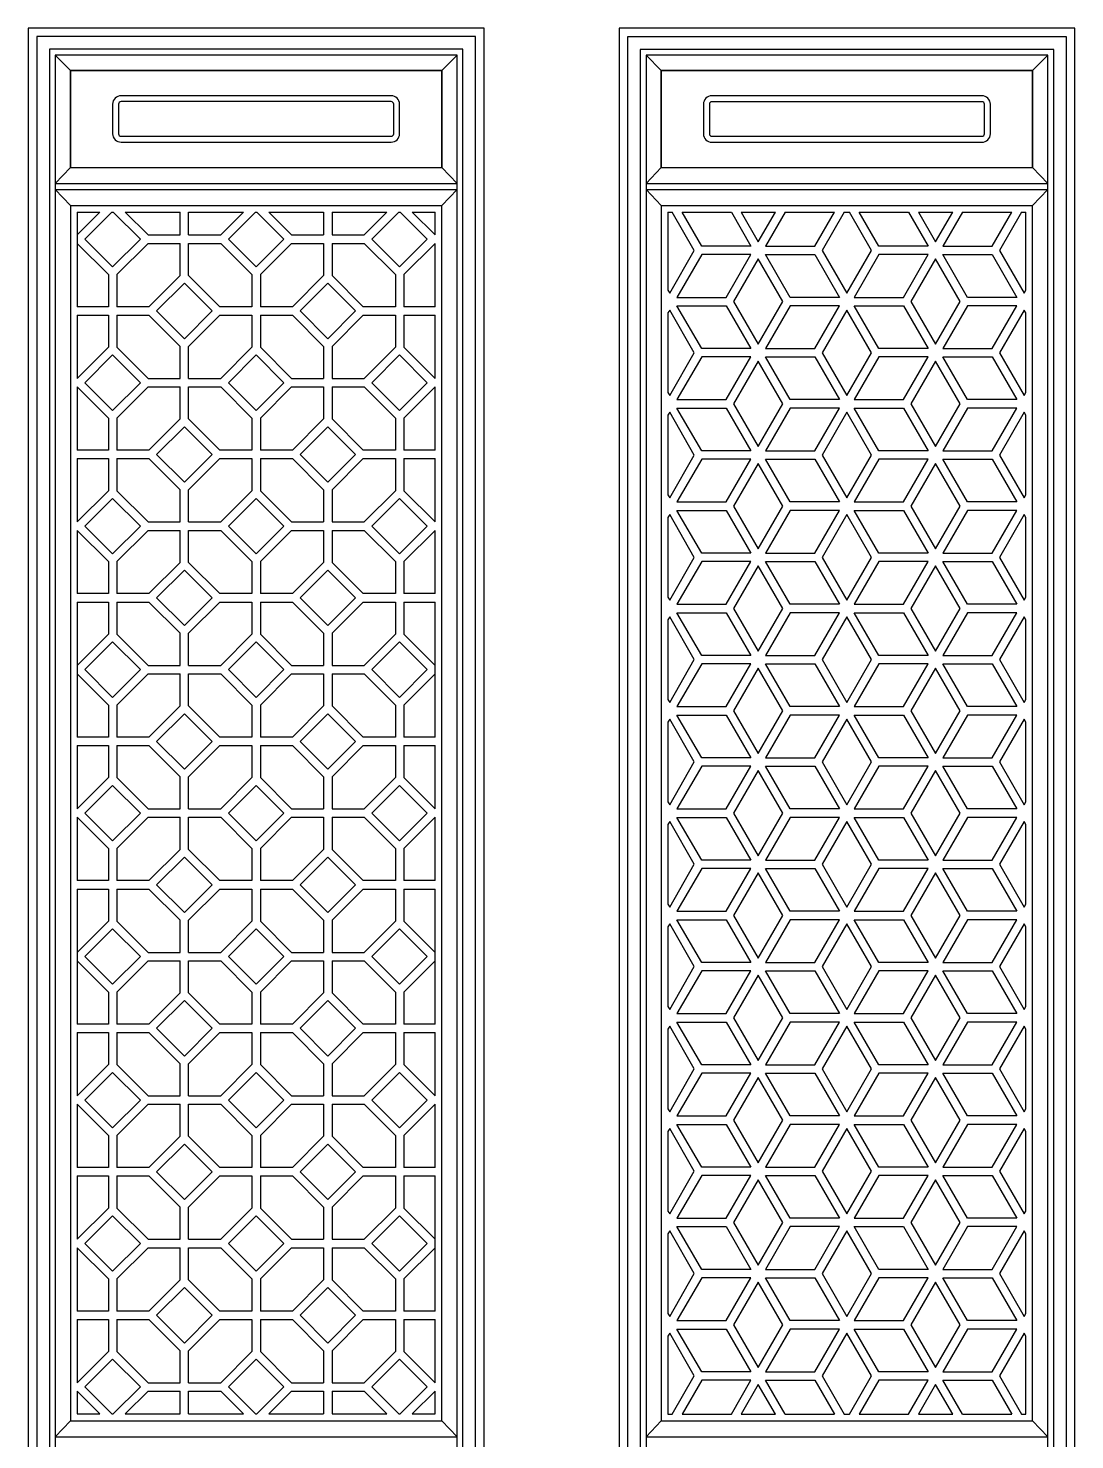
# Model space of a CAD drawing. Extents: x -66030 to 95157, y -13132 to 45879.
# Drawn here: x -57191 to -55951, y 32776 to 34449 of the extents above; entities that cross this region are included whole.
import ezdxf

# ---------------------------------------------------------------- set-up
doc = ezdxf.new("R2010")
doc.units = 0
doc.header["$LTSCALE"] = 100
doc.header["$MEASUREMENT"] = 0
for name, color, linetype in [('3', 11, 'CONTINUOUS'), ('4', 121, 'CONTINUOUS'), ('7', 105, 'CONTINUOUS')]:
    doc.layers.add(name, color=color, linetype=linetype)

msp = doc.modelspace()

# ---------------------------------------------------------------- linework, layer by layer
at = {"layer": '3'}
for p, q in [((-57159.3, 34417), (-57141.3, 34399)), ((-56701.3, 34399), (-56683.3, 34417)), ((-56459.3, 34416.9), (-56441.3, 34398.9)), ((-56001.3, 34398.9), (-55983.3, 34416.9)), ((-57141.3, 34399), (-56701.3, 34399)), ((-57141.3, 34284), (-57141.3, 34399)), ((-56701.3, 34284), (-56701.3, 34399)), ((-56001.3, 34398.9), (-56441.3, 34398.9)), ((-56441.3, 34398.9), (-56441.3, 34283.9)), ((-57141.3, 34284), (-57159.3, 34265)), ((-56701.3, 34284), (-56683.3, 34265)), ((-56441.3, 34283.9), (-56459.3, 34264.9)), ((-56001.3, 34283.9), (-55983.3, 34264.9)), ((-57159.3, 34265), (-56683.3, 34265)), ((-57159.3, 34258), (-56683.3, 34258)), ((-57159.3, 34258), (-57141.3, 34239)), ((-56701.3, 34239), (-56683.3, 34258)), ((-56459.3, 34264.9), (-55983.3, 34264.9)), ((-56459.3, 34257.9), (-55983.3, 34257.9)), ((-56459.3, 34257.9), (-56441.3, 34238.9)), ((-56001.3, 34238.9), (-55983.3, 34257.9)), ((-57141.3, 34239), (-56701.3, 34239)), ((-57133.3, 34204), (-57106.3, 34231)), ((-57124.2, 34199), (-57092.2, 34231)), ((-57058.5, 34199), (-57090.5, 34231)), ((-57049.3, 34204), (-57076.3, 34231)), ((-57011.3, 34204), (-57011.3, 34231)), ((-57001.3, 34204), (-57001.3, 34231)), ((-56963.3, 34204), (-56936.3, 34231)), ((-56954.2, 34199), (-56922.2, 34231)), ((-56888.5, 34199), (-56920.5, 34231)), ((-56879.3, 34204), (-56906.3, 34231)), ((-56841.3, 34231), (-56841.3, 34204)), ((-56831.3, 34231), (-56831.3, 34204)), ((-56793.3, 34204), (-56766.3, 34231)), ((-56784.2, 34199), (-56752.2, 34231)), ((-56718.5, 34199), (-56750.5, 34231)), ((-56709.3, 34204), (-56736.3, 34231)), ((-57049.3, 34204), (-57011.3, 34204)), ((-57001.3, 34204), (-56963.3, 34204)), ((-56879.3, 34204), (-56841.3, 34204)), ((-56831.3, 34204), (-56793.3, 34204)), ((-57133.3, 34194), (-57096.3, 34157)), ((-57124.2, 34199), (-57091.3, 34166.1)), ((-57058.5, 34199), (-57091.3, 34166.1)), ((-57049.3, 34194), (-57086.3, 34157)), ((-57049.3, 34194), (-57011.3, 34194)), ((-57011.3, 34156), (-57011.3, 34194)), ((-57001.3, 34156), (-57001.3, 34194)), ((-57001.3, 34194), (-56963.3, 34194)), ((-56963.3, 34194), (-56926.3, 34157)), ((-56954.2, 34199), (-56921.3, 34166.1)), ((-56888.5, 34199), (-56921.3, 34166.1)), ((-56879.3, 34194), (-56916.3, 34157)), ((-56879.3, 34194), (-56841.3, 34194)), ((-56841.3, 34194), (-56841.3, 34156)), ((-56831.3, 34194), (-56793.3, 34194)), ((-56831.3, 34194), (-56831.3, 34156)), ((-56793.3, 34194), (-56756.3, 34157)), ((-56784.2, 34199), (-56751.3, 34166.1)), ((-56718.5, 34199), (-56751.3, 34166.1)), ((-56709.3, 34194), (-56746.3, 34157)), ((-57096.3, 34157), (-57096.3, 34119)), ((-57086.3, 34157), (-57086.3, 34119)), ((-57048.3, 34119), (-57011.3, 34156)), ((-56964.3, 34119), (-57001.3, 34156)), ((-56926.3, 34157), (-56926.3, 34119)), ((-56916.3, 34157), (-56916.3, 34119)), ((-56878.3, 34119), (-56841.3, 34156)), ((-56794.3, 34119), (-56831.3, 34156)), ((-56756.3, 34157), (-56756.3, 34119)), ((-56746.3, 34157), (-56746.3, 34119)), ((-57039.2, 34114), (-57006.3, 34146.8)), ((-56973.5, 34114), (-57006.3, 34146.8)), ((-56869.2, 34114), (-56836.3, 34146.8)), ((-56803.5, 34114), (-56836.3, 34146.8)), ((-57096.3, 34119), (-57133.3, 34119)), ((-57133.3, 34109), (-57096.3, 34109)), ((-57096.3, 34109), (-57096.3, 34071)), ((-57048.3, 34119), (-57086.3, 34119)), ((-57086.3, 34109), (-57048.3, 34109)), ((-57086.3, 34109), (-57086.3, 34071)), ((-57048.3, 34109), (-57011.3, 34072)), ((-57039.2, 34114), (-57006.3, 34081.1)), ((-56973.5, 34114), (-57006.3, 34081.1)), ((-56964.3, 34109), (-57001.3, 34072)), ((-56926.3, 34119), (-56964.3, 34119)), ((-56964.3, 34109), (-56926.3, 34109)), ((-56926.3, 34109), (-56926.3, 34071)), ((-56878.3, 34119), (-56916.3, 34119)), ((-56916.3, 34109), (-56916.3, 34071)), ((-56916.3, 34109), (-56878.3, 34109)), ((-56878.3, 34109), (-56841.3, 34072)), ((-56869.2, 34114), (-56836.3, 34081.1)), ((-56803.5, 34114), (-56836.3, 34081.1)), ((-56794.3, 34109), (-56831.3, 34072)), ((-56756.3, 34119), (-56794.3, 34119)), ((-56794.3, 34109), (-56756.3, 34109)), ((-56756.3, 34109), (-56756.3, 34071)), ((-56709.3, 34119), (-56746.3, 34119)), ((-56746.3, 34109), (-56746.3, 34071)), ((-56746.3, 34109), (-56709.3, 34109)), ((-57133.3, 34034), (-57096.3, 34071)), ((-57049.3, 34034), (-57086.3, 34071)), ((-57011.3, 34034), (-57011.3, 34072)), ((-57001.3, 34034), (-57001.3, 34072)), ((-56963.3, 34034), (-56926.3, 34071)), ((-56879.3, 34034), (-56916.3, 34071)), ((-56841.3, 34072), (-56841.3, 34034)), ((-56831.3, 34072), (-56831.3, 34034)), ((-56793.3, 34034), (-56756.3, 34071)), ((-56709.3, 34034), (-56746.3, 34071)), ((-57124.2, 34029), (-57091.3, 34061.8)), ((-57058.5, 34029), (-57091.3, 34061.8)), ((-56954.2, 34029), (-56921.3, 34061.8)), ((-56888.5, 34029), (-56921.3, 34061.8)), ((-56784.2, 34029), (-56751.3, 34061.8)), ((-56718.5, 34029), (-56751.3, 34061.8)), ((-57133.3, 34024), (-57096.3, 33987)), ((-57124.2, 34029), (-57091.3, 33996.1)), ((-57058.5, 34029), (-57091.3, 33996.1)), ((-57049.3, 34024), (-57086.3, 33987)), ((-57049.3, 34034), (-57011.3, 34034)), ((-57049.3, 34024), (-57011.3, 34024)), ((-57011.3, 33986), (-57011.3, 34024)), ((-57001.3, 34034), (-56963.3, 34034)), ((-57001.3, 33986), (-57001.3, 34024)), ((-57001.3, 34024), (-56963.3, 34024)), ((-56963.3, 34024), (-56926.3, 33987)), ((-56954.2, 34029), (-56921.3, 33996.1)), ((-56888.5, 34029), (-56921.3, 33996.1)), ((-56879.3, 34024), (-56916.3, 33987)), ((-56879.3, 34034), (-56841.3, 34034)), ((-56879.3, 34024), (-56841.3, 34024)), ((-56841.3, 34024), (-56841.3, 33986)), ((-56831.3, 34034), (-56793.3, 34034)), ((-56831.3, 34024), (-56793.3, 34024)), ((-56831.3, 34024), (-56831.3, 33986)), ((-56793.3, 34024), (-56756.3, 33987)), ((-56784.2, 34029), (-56751.3, 33996.1)), ((-56718.5, 34029), (-56751.3, 33996.1)), ((-56709.3, 34024), (-56746.3, 33987)), ((-57096.3, 33987), (-57096.3, 33949)), ((-57086.3, 33987), (-57086.3, 33949)), ((-57048.3, 33949), (-57011.3, 33986)), ((-56964.3, 33949), (-57001.3, 33986)), ((-56926.3, 33987), (-56926.3, 33949)), ((-56916.3, 33987), (-56916.3, 33949)), ((-56878.3, 33949), (-56841.3, 33986)), ((-56794.3, 33949), (-56831.3, 33986)), ((-56756.3, 33987), (-56756.3, 33949)), ((-56746.3, 33987), (-56746.3, 33949)), ((-57039.2, 33944), (-57006.3, 33976.8)), ((-56973.5, 33944), (-57006.3, 33976.8)), ((-56869.2, 33944), (-56836.3, 33976.8)), ((-56803.5, 33944), (-56836.3, 33976.8)), ((-57096.3, 33949), (-57133.3, 33949)), ((-57133.3, 33939), (-57096.3, 33939)), ((-57096.3, 33939), (-57096.3, 33901)), ((-57048.3, 33949), (-57086.3, 33949)), ((-57086.3, 33939), (-57086.3, 33901)), ((-57086.3, 33939), (-57048.3, 33939)), ((-57048.3, 33939), (-57011.3, 33902)), ((-57039.2, 33944), (-57006.3, 33911.1)), ((-56973.5, 33944), (-57006.3, 33911.1)), ((-56964.3, 33939), (-57001.3, 33902)), ((-56926.3, 33949), (-56964.3, 33949)), ((-56964.3, 33939), (-56926.3, 33939)), ((-56926.3, 33939), (-56926.3, 33901)), ((-56878.3, 33949), (-56916.3, 33949)), ((-56916.3, 33939), (-56916.3, 33901)), ((-56916.3, 33939), (-56878.3, 33939)), ((-56878.3, 33939), (-56841.3, 33902)), ((-56869.2, 33944), (-56836.3, 33911.1)), ((-56803.5, 33944), (-56836.3, 33911.1)), ((-56794.3, 33939), (-56831.3, 33902)), ((-56756.3, 33949), (-56794.3, 33949)), ((-56794.3, 33939), (-56756.3, 33939)), ((-56756.3, 33939), (-56756.3, 33901)), ((-56709.3, 33949), (-56746.3, 33949)), ((-56746.3, 33939), (-56746.3, 33901)), ((-56746.3, 33939), (-56709.3, 33939)), ((-57133.3, 33864), (-57096.3, 33901)), ((-57124.2, 33859), (-57091.3, 33891.8)), ((-57058.5, 33859), (-57091.3, 33891.8)), ((-57049.3, 33864), (-57086.3, 33901)), ((-57011.3, 33864), (-57011.3, 33902)), ((-57001.3, 33864), (-57001.3, 33902)), ((-56963.3, 33864), (-56926.3, 33901)), ((-56954.2, 33859), (-56921.3, 33891.8)), ((-56888.5, 33859), (-56921.3, 33891.8)), ((-56879.3, 33864), (-56916.3, 33901)), ((-56841.3, 33902), (-56841.3, 33864)), ((-56831.3, 33902), (-56831.3, 33864)), ((-56793.3, 33864), (-56756.3, 33901)), ((-56784.2, 33859), (-56751.3, 33891.8)), ((-56718.5, 33859), (-56751.3, 33891.8)), ((-56709.3, 33864), (-56746.3, 33901)), ((-57133.3, 33854), (-57096.3, 33817)), ((-57124.2, 33859), (-57091.3, 33826.1)), ((-57058.5, 33859), (-57091.3, 33826.1)), ((-57049.3, 33854), (-57086.3, 33817)), ((-57049.3, 33864), (-57011.3, 33864)), ((-57049.3, 33854), (-57011.3, 33854)), ((-57011.3, 33816), (-57011.3, 33854)), ((-57001.3, 33864), (-56963.3, 33864)), ((-57001.3, 33816), (-57001.3, 33854)), ((-57001.3, 33854), (-56963.3, 33854)), ((-56963.3, 33854), (-56926.3, 33817)), ((-56954.2, 33859), (-56921.3, 33826.1)), ((-56888.5, 33859), (-56921.3, 33826.1)), ((-56879.3, 33854), (-56916.3, 33817)), ((-56879.3, 33864), (-56841.3, 33864)), ((-56879.3, 33854), (-56841.3, 33854)), ((-56841.3, 33854), (-56841.3, 33816)), ((-56831.3, 33864), (-56793.3, 33864)), ((-56831.3, 33854), (-56793.3, 33854)), ((-56831.3, 33854), (-56831.3, 33816)), ((-56793.3, 33854), (-56756.3, 33817)), ((-56784.2, 33859), (-56751.3, 33826.1)), ((-56718.5, 33859), (-56751.3, 33826.1)), ((-56709.3, 33854), (-56746.3, 33817)), ((-57096.3, 33817), (-57096.3, 33779)), ((-57086.3, 33817), (-57086.3, 33779)), ((-57048.3, 33779), (-57011.3, 33816)), ((-57039.2, 33774), (-57006.3, 33806.8)), ((-56973.5, 33774), (-57006.3, 33806.8)), ((-56964.3, 33779), (-57001.3, 33816)), ((-56926.3, 33817), (-56926.3, 33779)), ((-56916.3, 33817), (-56916.3, 33779)), ((-56878.3, 33779), (-56841.3, 33816)), ((-56869.2, 33774), (-56836.3, 33806.8)), ((-56803.5, 33774), (-56836.3, 33806.8)), ((-56794.3, 33779), (-56831.3, 33816)), ((-56756.3, 33817), (-56756.3, 33779)), ((-56746.3, 33817), (-56746.3, 33779)), ((-57096.3, 33779), (-57133.3, 33779)), ((-57133.3, 33769), (-57096.3, 33769)), ((-57096.3, 33769), (-57096.3, 33731)), ((-57048.3, 33779), (-57086.3, 33779)), ((-57086.3, 33769), (-57048.3, 33769)), ((-57086.3, 33769), (-57086.3, 33731)), ((-57048.3, 33769), (-57011.3, 33732)), ((-57039.2, 33774), (-57006.3, 33741.1)), ((-56973.5, 33774), (-57006.3, 33741.1)), ((-56964.3, 33769), (-57001.3, 33732)), ((-56926.3, 33779), (-56964.3, 33779)), ((-56964.3, 33769), (-56926.3, 33769)), ((-56926.3, 33769), (-56926.3, 33731)), ((-56878.3, 33779), (-56916.3, 33779)), ((-56916.3, 33769), (-56916.3, 33731)), ((-56916.3, 33769), (-56878.3, 33769)), ((-56878.3, 33769), (-56841.3, 33732)), ((-56869.2, 33774), (-56836.3, 33741.1)), ((-56803.5, 33774), (-56836.3, 33741.1)), ((-56794.3, 33769), (-56831.3, 33732)), ((-56756.3, 33779), (-56794.3, 33779)), ((-56794.3, 33769), (-56756.3, 33769)), ((-56756.3, 33769), (-56756.3, 33731)), ((-56709.3, 33779), (-56746.3, 33779)), ((-56746.3, 33769), (-56746.3, 33731)), ((-56746.3, 33769), (-56709.3, 33769)), ((-57133.3, 33694), (-57096.3, 33731)), ((-57124.2, 33689), (-57091.3, 33721.8)), ((-57058.5, 33689), (-57091.3, 33721.8)), ((-57049.3, 33694), (-57086.3, 33731)), ((-57011.3, 33694), (-57011.3, 33732)), ((-57001.3, 33694), (-57001.3, 33732)), ((-56963.3, 33694), (-56926.3, 33731)), ((-56954.2, 33689), (-56921.3, 33721.8)), ((-56888.5, 33689), (-56921.3, 33721.8)), ((-56879.3, 33694), (-56916.3, 33731)), ((-56841.3, 33732), (-56841.3, 33694)), ((-56831.3, 33732), (-56831.3, 33694)), ((-56793.3, 33694), (-56756.3, 33731)), ((-56784.2, 33689), (-56751.3, 33721.8)), ((-56718.5, 33689), (-56751.3, 33721.8)), ((-56709.3, 33694), (-56746.3, 33731)), ((-57124.2, 33689), (-57091.3, 33656.1)), ((-57058.5, 33689), (-57091.3, 33656.1)), ((-57049.3, 33694), (-57011.3, 33694)), ((-57001.3, 33694), (-56963.3, 33694)), ((-56954.2, 33689), (-56921.3, 33656.1)), ((-56888.5, 33689), (-56921.3, 33656.1)), ((-56879.3, 33694), (-56841.3, 33694)), ((-56831.3, 33694), (-56793.3, 33694)), ((-56784.2, 33689), (-56751.3, 33656.1)), ((-56718.5, 33689), (-56751.3, 33656.1)), ((-57133.3, 33684), (-57096.3, 33647)), ((-57049.3, 33684), (-57086.3, 33647)), ((-57049.3, 33684), (-57011.3, 33684)), ((-57011.3, 33646), (-57011.3, 33684)), ((-57001.3, 33646), (-57001.3, 33684)), ((-57001.3, 33684), (-56963.3, 33684)), ((-56963.3, 33684), (-56926.3, 33647)), ((-56879.3, 33684), (-56916.3, 33647)), ((-56879.3, 33684), (-56841.3, 33684)), ((-56841.3, 33684), (-56841.3, 33646)), ((-56831.3, 33684), (-56793.3, 33684)), ((-56831.3, 33684), (-56831.3, 33646)), ((-56793.3, 33684), (-56756.3, 33647)), ((-56709.3, 33684), (-56746.3, 33647)), ((-57096.3, 33647), (-57096.3, 33609)), ((-57086.3, 33647), (-57086.3, 33609)), ((-57048.3, 33609), (-57011.3, 33646)), ((-57039.2, 33604), (-57006.3, 33636.8)), ((-56973.5, 33604), (-57006.3, 33636.8)), ((-56964.3, 33609), (-57001.3, 33646)), ((-56926.3, 33647), (-56926.3, 33609)), ((-56916.3, 33647), (-56916.3, 33609)), ((-56878.3, 33609), (-56841.3, 33646)), ((-56869.2, 33604), (-56836.3, 33636.8)), ((-56803.5, 33604), (-56836.3, 33636.8)), ((-56794.3, 33609), (-56831.3, 33646)), ((-56756.3, 33647), (-56756.3, 33609)), ((-56746.3, 33647), (-56746.3, 33609)), ((-57096.3, 33609), (-57133.3, 33609)), ((-57048.3, 33609), (-57086.3, 33609)), ((-57039.2, 33604), (-57006.3, 33571.1)), ((-56973.5, 33604), (-57006.3, 33571.1)), ((-56926.3, 33609), (-56964.3, 33609)), ((-56878.3, 33609), (-56916.3, 33609)), ((-56869.2, 33604), (-56836.3, 33571.1)), ((-56803.5, 33604), (-56836.3, 33571.1)), ((-56756.3, 33609), (-56794.3, 33609)), ((-56709.3, 33609), (-56746.3, 33609)), ((-57133.3, 33599), (-57096.3, 33599)), ((-57096.3, 33599), (-57096.3, 33561)), ((-57086.3, 33599), (-57048.3, 33599)), ((-57086.3, 33599), (-57086.3, 33561)), ((-57048.3, 33599), (-57011.3, 33562)), ((-56964.3, 33599), (-57001.3, 33562)), ((-56964.3, 33599), (-56926.3, 33599)), ((-56926.3, 33599), (-56926.3, 33561)), ((-56916.3, 33599), (-56916.3, 33561)), ((-56916.3, 33599), (-56878.3, 33599)), ((-56878.3, 33599), (-56841.3, 33562)), ((-56794.3, 33599), (-56831.3, 33562)), ((-56794.3, 33599), (-56756.3, 33599)), ((-56756.3, 33599), (-56756.3, 33561)), ((-56746.3, 33599), (-56746.3, 33561)), ((-56746.3, 33599), (-56709.3, 33599)), ((-57133.3, 33524), (-57096.3, 33561)), ((-57124.2, 33519), (-57091.3, 33551.8)), ((-57058.5, 33519), (-57091.3, 33551.8)), ((-57049.3, 33524), (-57086.3, 33561)), ((-57011.3, 33524), (-57011.3, 33562)), ((-57001.3, 33524), (-57001.3, 33562)), ((-56963.3, 33524), (-56926.3, 33561)), ((-56954.2, 33519), (-56921.3, 33551.8)), ((-56888.5, 33519), (-56921.3, 33551.8)), ((-56879.3, 33524), (-56916.3, 33561)), ((-56841.3, 33562), (-56841.3, 33524)), ((-56831.3, 33562), (-56831.3, 33524)), ((-56793.3, 33524), (-56756.3, 33561)), ((-56784.2, 33519), (-56751.3, 33551.8)), ((-56718.5, 33519), (-56751.3, 33551.8)), ((-56709.3, 33524), (-56746.3, 33561)), ((-57124.2, 33519), (-57091.3, 33486.1)), ((-57058.5, 33519), (-57091.3, 33486.1)), ((-57049.3, 33524), (-57011.3, 33524)), ((-57001.3, 33524), (-56963.3, 33524)), ((-56954.2, 33519), (-56921.3, 33486.1)), ((-56888.5, 33519), (-56921.3, 33486.1)), ((-56879.3, 33524), (-56841.3, 33524)), ((-56831.3, 33524), (-56793.3, 33524)), ((-56784.2, 33519), (-56751.3, 33486.1)), ((-56718.5, 33519), (-56751.3, 33486.1)), ((-57133.3, 33514), (-57096.3, 33477)), ((-57049.3, 33514), (-57086.3, 33477)), ((-57049.3, 33514), (-57011.3, 33514)), ((-57011.3, 33476), (-57011.3, 33514)), ((-57001.3, 33476), (-57001.3, 33514)), ((-57001.3, 33514), (-56963.3, 33514)), ((-56963.3, 33514), (-56926.3, 33477)), ((-56879.3, 33514), (-56916.3, 33477)), ((-56879.3, 33514), (-56841.3, 33514)), ((-56841.3, 33514), (-56841.3, 33476)), ((-56831.3, 33514), (-56793.3, 33514)), ((-56831.3, 33514), (-56831.3, 33476)), ((-56793.3, 33514), (-56756.3, 33477)), ((-56709.3, 33514), (-56746.3, 33477)), ((-57096.3, 33477), (-57096.3, 33439)), ((-57086.3, 33477), (-57086.3, 33439)), ((-57048.3, 33439), (-57011.3, 33476)), ((-56964.3, 33439), (-57001.3, 33476)), ((-56926.3, 33477), (-56926.3, 33439)), ((-56916.3, 33477), (-56916.3, 33439)), ((-56878.3, 33439), (-56841.3, 33476)), ((-56794.3, 33439), (-56831.3, 33476)), ((-56756.3, 33477), (-56756.3, 33439)), ((-56746.3, 33477), (-56746.3, 33439)), ((-57039.2, 33434), (-57006.3, 33466.8)), ((-56973.5, 33434), (-57006.3, 33466.8)), ((-56869.2, 33434), (-56836.3, 33466.8)), ((-56803.5, 33434), (-56836.3, 33466.8)), ((-57096.3, 33439), (-57133.3, 33439)), ((-57048.3, 33439), (-57086.3, 33439)), ((-57039.2, 33434), (-57006.3, 33401.1)), ((-56973.5, 33434), (-57006.3, 33401.1)), ((-56926.3, 33439), (-56964.3, 33439)), ((-56878.3, 33439), (-56916.3, 33439)), ((-56869.2, 33434), (-56836.3, 33401.1)), ((-56803.5, 33434), (-56836.3, 33401.1)), ((-56756.3, 33439), (-56794.3, 33439)), ((-56709.3, 33439), (-56746.3, 33439)), ((-57133.3, 33429), (-57096.3, 33429)), ((-57096.3, 33429), (-57096.3, 33391)), ((-57086.3, 33429), (-57048.3, 33429)), ((-57086.3, 33429), (-57086.3, 33391)), ((-57048.3, 33429), (-57011.3, 33392)), ((-56964.3, 33429), (-57001.3, 33392)), ((-56964.3, 33429), (-56926.3, 33429)), ((-56926.3, 33429), (-56926.3, 33391)), ((-56916.3, 33429), (-56916.3, 33391)), ((-56916.3, 33429), (-56878.3, 33429)), ((-56878.3, 33429), (-56841.3, 33392)), ((-56794.3, 33429), (-56831.3, 33392)), ((-56794.3, 33429), (-56756.3, 33429)), ((-56756.3, 33429), (-56756.3, 33391)), ((-56746.3, 33429), (-56746.3, 33391)), ((-56746.3, 33429), (-56709.3, 33429)), ((-57133.3, 33354), (-57096.3, 33391)), ((-57049.3, 33354), (-57086.3, 33391)), ((-57011.3, 33354), (-57011.3, 33392)), ((-57001.3, 33354), (-57001.3, 33392)), ((-56963.3, 33354), (-56926.3, 33391)), ((-56879.3, 33354), (-56916.3, 33391)), ((-56841.3, 33392), (-56841.3, 33354)), ((-56831.3, 33392), (-56831.3, 33354)), ((-56793.3, 33354), (-56756.3, 33391)), ((-56709.3, 33354), (-56746.3, 33391)), ((-57124.2, 33349), (-57091.3, 33381.8)), ((-57058.5, 33349), (-57091.3, 33381.8)), ((-56954.2, 33349), (-56921.3, 33381.8)), ((-56888.5, 33349), (-56921.3, 33381.8)), ((-56784.2, 33349), (-56751.3, 33381.8)), ((-56718.5, 33349), (-56751.3, 33381.8)), ((-57049.3, 33354), (-57011.3, 33354)), ((-57001.3, 33354), (-56963.3, 33354)), ((-56879.3, 33354), (-56841.3, 33354)), ((-56831.3, 33354), (-56793.3, 33354)), ((-57133.3, 33344), (-57096.3, 33307)), ((-57124.2, 33349), (-57091.3, 33316.1)), ((-57058.5, 33349), (-57091.3, 33316.1)), ((-57049.3, 33344), (-57086.3, 33307)), ((-57049.3, 33344), (-57011.3, 33344)), ((-57011.3, 33306), (-57011.3, 33344)), ((-57001.3, 33306), (-57001.3, 33344)), ((-57001.3, 33344), (-56963.3, 33344)), ((-56963.3, 33344), (-56926.3, 33307)), ((-56954.2, 33349), (-56921.3, 33316.1)), ((-56888.5, 33349), (-56921.3, 33316.1)), ((-56879.3, 33344), (-56916.3, 33307)), ((-56879.3, 33344), (-56841.3, 33344)), ((-56841.3, 33344), (-56841.3, 33306)), ((-56831.3, 33344), (-56793.3, 33344)), ((-56831.3, 33344), (-56831.3, 33306)), ((-56793.3, 33344), (-56756.3, 33307)), ((-56784.2, 33349), (-56751.3, 33316.1)), ((-56718.5, 33349), (-56751.3, 33316.1)), ((-56709.3, 33344), (-56746.3, 33307)), ((-57096.3, 33307), (-57096.3, 33269)), ((-57086.3, 33307), (-57086.3, 33269)), ((-57048.3, 33269), (-57011.3, 33306)), ((-56964.3, 33269), (-57001.3, 33306)), ((-56926.3, 33307), (-56926.3, 33269)), ((-56916.3, 33307), (-56916.3, 33269)), ((-56878.3, 33269), (-56841.3, 33306)), ((-56794.3, 33269), (-56831.3, 33306)), ((-56756.3, 33307), (-56756.3, 33269)), ((-56746.3, 33307), (-56746.3, 33269)), ((-57039.2, 33264), (-57006.3, 33296.8)), ((-56973.5, 33264), (-57006.3, 33296.8)), ((-56869.2, 33264), (-56836.3, 33296.8)), ((-56803.5, 33264), (-56836.3, 33296.8)), ((-57096.3, 33269), (-57133.3, 33269)), ((-57048.3, 33269), (-57086.3, 33269)), ((-56926.3, 33269), (-56964.3, 33269)), ((-56878.3, 33269), (-56916.3, 33269)), ((-56756.3, 33269), (-56794.3, 33269)), ((-56709.3, 33269), (-56746.3, 33269)), ((-57133.3, 33259), (-57096.3, 33259)), ((-57096.3, 33259), (-57096.3, 33221)), ((-57086.3, 33259), (-57048.3, 33259)), ((-57086.3, 33259), (-57086.3, 33221)), ((-57048.3, 33259), (-57011.3, 33222)), ((-57039.2, 33264), (-57006.3, 33231.1)), ((-56973.5, 33264), (-57006.3, 33231.1)), ((-56964.3, 33259), (-57001.3, 33222)), ((-56964.3, 33259), (-56926.3, 33259)), ((-56926.3, 33259), (-56926.3, 33221)), ((-56916.3, 33259), (-56878.3, 33259)), ((-56916.3, 33259), (-56916.3, 33221)), ((-56878.3, 33259), (-56841.3, 33222)), ((-56869.2, 33264), (-56836.3, 33231.1)), ((-56803.5, 33264), (-56836.3, 33231.1)), ((-56794.3, 33259), (-56831.3, 33222)), ((-56794.3, 33259), (-56756.3, 33259)), ((-56756.3, 33259), (-56756.3, 33221)), ((-56746.3, 33259), (-56709.3, 33259)), ((-56746.3, 33259), (-56746.3, 33221)), ((-57133.3, 33184), (-57096.3, 33221)), ((-57049.3, 33184), (-57086.3, 33221)), ((-57011.3, 33184), (-57011.3, 33222)), ((-57001.3, 33184), (-57001.3, 33222)), ((-56963.3, 33184), (-56926.3, 33221)), ((-56879.3, 33184), (-56916.3, 33221)), ((-56841.3, 33222), (-56841.3, 33184)), ((-56831.3, 33222), (-56831.3, 33184)), ((-56793.3, 33184), (-56756.3, 33221)), ((-56709.3, 33184), (-56746.3, 33221)), ((-57124.2, 33179), (-57091.3, 33211.8)), ((-57058.5, 33179), (-57091.3, 33211.8)), ((-56954.2, 33179), (-56921.3, 33211.8)), ((-56888.5, 33179), (-56921.3, 33211.8)), ((-56784.2, 33179), (-56751.3, 33211.8)), ((-56718.5, 33179), (-56751.3, 33211.8)), ((-57049.3, 33184), (-57011.3, 33184)), ((-57001.3, 33184), (-56963.3, 33184)), ((-56879.3, 33184), (-56841.3, 33184)), ((-56831.3, 33184), (-56793.3, 33184)), ((-57133.3, 33174), (-57096.3, 33137)), ((-57124.2, 33179), (-57091.3, 33146.1)), ((-57058.5, 33179), (-57091.3, 33146.1)), ((-57049.3, 33174), (-57086.3, 33137)), ((-57049.3, 33174), (-57011.3, 33174)), ((-57011.3, 33136), (-57011.3, 33174)), ((-57001.3, 33136), (-57001.3, 33174)), ((-57001.3, 33174), (-56963.3, 33174)), ((-56963.3, 33174), (-56926.3, 33137)), ((-56954.2, 33179), (-56921.3, 33146.1)), ((-56888.5, 33179), (-56921.3, 33146.1)), ((-56879.3, 33174), (-56916.3, 33137)), ((-56879.3, 33174), (-56841.3, 33174)), ((-56841.3, 33174), (-56841.3, 33136)), ((-56831.3, 33174), (-56793.3, 33174)), ((-56831.3, 33174), (-56831.3, 33136)), ((-56793.3, 33174), (-56756.3, 33137)), ((-56784.2, 33179), (-56751.3, 33146.1)), ((-56718.5, 33179), (-56751.3, 33146.1)), ((-56709.3, 33174), (-56746.3, 33137)), ((-57096.3, 33137), (-57096.3, 33099)), ((-57086.3, 33137), (-57086.3, 33099)), ((-57048.3, 33099), (-57011.3, 33136)), ((-56964.3, 33099), (-57001.3, 33136)), ((-56926.3, 33137), (-56926.3, 33099)), ((-56916.3, 33137), (-56916.3, 33099)), ((-56878.3, 33099), (-56841.3, 33136)), ((-56794.3, 33099), (-56831.3, 33136)), ((-56756.3, 33137), (-56756.3, 33099)), ((-56746.3, 33137), (-56746.3, 33099)), ((-57039.2, 33094), (-57006.3, 33126.8)), ((-56973.5, 33094), (-57006.3, 33126.8)), ((-56869.2, 33094), (-56836.3, 33126.8)), ((-56803.5, 33094), (-56836.3, 33126.8)), ((-57096.3, 33099), (-57133.3, 33099)), ((-57133.3, 33089), (-57096.3, 33089)), ((-57096.3, 33089), (-57096.3, 33051)), ((-57048.3, 33099), (-57086.3, 33099)), ((-57086.3, 33089), (-57048.3, 33089)), ((-57086.3, 33089), (-57086.3, 33051)), ((-57048.3, 33089), (-57011.3, 33052)), ((-57039.2, 33094), (-57006.3, 33061.1)), ((-56973.5, 33094), (-57006.3, 33061.1)), ((-56964.3, 33089), (-57001.3, 33052)), ((-56926.3, 33099), (-56964.3, 33099)), ((-56964.3, 33089), (-56926.3, 33089)), ((-56926.3, 33089), (-56926.3, 33051)), ((-56878.3, 33099), (-56916.3, 33099)), ((-56916.3, 33089), (-56916.3, 33051)), ((-56916.3, 33089), (-56878.3, 33089)), ((-56878.3, 33089), (-56841.3, 33052)), ((-56869.2, 33094), (-56836.3, 33061.1)), ((-56803.5, 33094), (-56836.3, 33061.1)), ((-56794.3, 33089), (-56831.3, 33052)), ((-56756.3, 33099), (-56794.3, 33099)), ((-56794.3, 33089), (-56756.3, 33089)), ((-56756.3, 33089), (-56756.3, 33051)), ((-56709.3, 33099), (-56746.3, 33099)), ((-56746.3, 33089), (-56746.3, 33051)), ((-56746.3, 33089), (-56709.3, 33089)), ((-57133.3, 33014), (-57096.3, 33051)), ((-57049.3, 33014), (-57086.3, 33051)), ((-57011.3, 33014), (-57011.3, 33052)), ((-57001.3, 33014), (-57001.3, 33052)), ((-56963.3, 33014), (-56926.3, 33051)), ((-56879.3, 33014), (-56916.3, 33051)), ((-56841.3, 33052), (-56841.3, 33014)), ((-56831.3, 33052), (-56831.3, 33014)), ((-56793.3, 33014), (-56756.3, 33051)), ((-56709.3, 33014), (-56746.3, 33051)), ((-57124.2, 33009), (-57091.3, 33041.8)), ((-57058.5, 33009), (-57091.3, 33041.8)), ((-56954.2, 33009), (-56921.3, 33041.8)), ((-56888.5, 33009), (-56921.3, 33041.8)), ((-56784.2, 33009), (-56751.3, 33041.8)), ((-56718.5, 33009), (-56751.3, 33041.8)), ((-57133.3, 33004), (-57096.3, 32967)), ((-57124.2, 33009), (-57091.3, 32976.1)), ((-57058.5, 33009), (-57091.3, 32976.1)), ((-57049.3, 33004), (-57086.3, 32967)), ((-57049.3, 33014), (-57011.3, 33014)), ((-57049.3, 33004), (-57011.3, 33004)), ((-57011.3, 32966), (-57011.3, 33004)), ((-57001.3, 33014), (-56963.3, 33014)), ((-57001.3, 32966), (-57001.3, 33004)), ((-57001.3, 33004), (-56963.3, 33004)), ((-56963.3, 33004), (-56926.3, 32967)), ((-56954.2, 33009), (-56921.3, 32976.1)), ((-56888.5, 33009), (-56921.3, 32976.1)), ((-56879.3, 33004), (-56916.3, 32967)), ((-56879.3, 33014), (-56841.3, 33014)), ((-56879.3, 33004), (-56841.3, 33004)), ((-56841.3, 33004), (-56841.3, 32966)), ((-56831.3, 33014), (-56793.3, 33014)), ((-56831.3, 33004), (-56793.3, 33004)), ((-56831.3, 33004), (-56831.3, 32966)), ((-56793.3, 33004), (-56756.3, 32967)), ((-56784.2, 33009), (-56751.3, 32976.1)), ((-56718.5, 33009), (-56751.3, 32976.1)), ((-56709.3, 33004), (-56746.3, 32967)), ((-57096.3, 32967), (-57096.3, 32929)), ((-57086.3, 32967), (-57086.3, 32929)), ((-57048.3, 32929), (-57011.3, 32966)), ((-56964.3, 32929), (-57001.3, 32966)), ((-56926.3, 32967), (-56926.3, 32929)), ((-56916.3, 32967), (-56916.3, 32929)), ((-56878.3, 32929), (-56841.3, 32966)), ((-56794.3, 32929), (-56831.3, 32966)), ((-56756.3, 32967), (-56756.3, 32929)), ((-56746.3, 32967), (-56746.3, 32929)), ((-57039.2, 32924), (-57006.3, 32956.8)), ((-56973.5, 32924), (-57006.3, 32956.8)), ((-56869.2, 32924), (-56836.3, 32956.8)), ((-56803.5, 32924), (-56836.3, 32956.8)), ((-57096.3, 32929), (-57133.3, 32929)), ((-57133.3, 32919), (-57096.3, 32919)), ((-57096.3, 32919), (-57096.3, 32881)), ((-57048.3, 32929), (-57086.3, 32929)), ((-57086.3, 32919), (-57048.3, 32919)), ((-57086.3, 32919), (-57086.3, 32881)), ((-57048.3, 32919), (-57011.3, 32882)), ((-57039.2, 32924), (-57006.3, 32891.1)), ((-56973.5, 32924), (-57006.3, 32891.1)), ((-56964.3, 32919), (-57001.3, 32882)), ((-56926.3, 32929), (-56964.3, 32929)), ((-56964.3, 32919), (-56926.3, 32919)), ((-56926.3, 32919), (-56926.3, 32881)), ((-56878.3, 32929), (-56916.3, 32929)), ((-56916.3, 32919), (-56916.3, 32881)), ((-56916.3, 32919), (-56878.3, 32919)), ((-56878.3, 32919), (-56841.3, 32882)), ((-56869.2, 32924), (-56836.3, 32891.1)), ((-56803.5, 32924), (-56836.3, 32891.1)), ((-56794.3, 32919), (-56831.3, 32882)), ((-56756.3, 32929), (-56794.3, 32929)), ((-56794.3, 32919), (-56756.3, 32919)), ((-56756.3, 32919), (-56756.3, 32881)), ((-56709.3, 32929), (-56746.3, 32929)), ((-56746.3, 32919), (-56746.3, 32881)), ((-56746.3, 32919), (-56709.3, 32919)), ((-57011.3, 32844), (-57011.3, 32882)), ((-57001.3, 32844), (-57001.3, 32882)), ((-56841.3, 32882), (-56841.3, 32844)), ((-56831.3, 32882), (-56831.3, 32844)), ((-57133.3, 32844), (-57096.3, 32881)), ((-57124.2, 32839), (-57091.3, 32871.8)), ((-57058.5, 32839), (-57091.3, 32871.8)), ((-57049.3, 32844), (-57086.3, 32881)), ((-56963.3, 32844), (-56926.3, 32881)), ((-56954.2, 32839), (-56921.3, 32871.8)), ((-56888.5, 32839), (-56921.3, 32871.8)), ((-56879.3, 32844), (-56916.3, 32881)), ((-56793.3, 32844), (-56756.3, 32881)), ((-56784.2, 32839), (-56751.3, 32871.8)), ((-56718.5, 32839), (-56751.3, 32871.8)), ((-56709.3, 32844), (-56746.3, 32881)), ((-57133.3, 32834), (-57106.3, 32807)), ((-57124.2, 32839), (-57092.2, 32807)), ((-57058.5, 32839), (-57090.5, 32807)), ((-57049.3, 32834), (-57076.3, 32807)), ((-57049.3, 32844), (-57011.3, 32844)), ((-57049.3, 32834), (-57011.3, 32834)), ((-57011.3, 32807), (-57011.3, 32834)), ((-57001.3, 32844), (-56963.3, 32844)), ((-57001.3, 32807), (-57001.3, 32834)), ((-57001.3, 32834), (-56963.3, 32834)), ((-56963.3, 32834), (-56936.3, 32807)), ((-56954.2, 32839), (-56922.2, 32807)), ((-56888.5, 32839), (-56920.5, 32807)), ((-56879.3, 32834), (-56906.3, 32807)), ((-56879.3, 32844), (-56841.3, 32844)), ((-56879.3, 32834), (-56841.3, 32834)), ((-56841.3, 32834), (-56841.3, 32807)), ((-56831.3, 32844), (-56793.3, 32844)), ((-56831.3, 32834), (-56793.3, 32834)), ((-56831.3, 32834), (-56831.3, 32807)), ((-56793.3, 32834), (-56766.3, 32807)), ((-56784.2, 32839), (-56752.2, 32807)), ((-56718.5, 32839), (-56750.5, 32807)), ((-56709.3, 32834), (-56736.3, 32807)), ((-57159.3, 32780), (-57141.3, 32799)), ((-57141.3, 32799), (-56701.3, 32799)), ((-56701.3, 32799), (-56683.3, 32780)), ((-56459.3, 32779.9), (-56441.3, 32798.9)), ((-56001.3, 32798.9), (-55983.3, 32779.9)), ((-57159.3, 32780), (-56683.3, 32780)), ((-56459.3, 32779.9), (-55983.3, 32779.9))]:
    msp.add_line(p, q, dxfattribs=at)
at = {"layer": '3', "color": 3}
for points in [[(-57181.3, 31879), (-56661.3, 31879), (-56661.3, 34439), (-57181.3, 34439)], [(-56481.3, 31878.9), (-55961.3, 31878.9), (-55961.3, 34438.9), (-56481.3, 34438.9)]]:
    msp.add_lwpolyline(points, close=True, dxfattribs=at)
at = {"layer": '3'}
for points in [[(-57159.3, 31901), (-56683.3, 31901), (-56683.3, 34417), (-57159.3, 34417)], [(-56459.3, 31900.9), (-55983.3, 31900.9), (-55983.3, 34416.9), (-56459.3, 34416.9)], [(-56364.2, 34130.1), (-56335, 34180.8), (-56393.4, 34180.8), (-56422.7, 34130.1)], [(-56326.3, 34074.5), (-56297.1, 34125.1), (-56326.3, 34175.8), (-56355.6, 34125.1)], [(-56230, 34130.1), (-56288.4, 34130.1), (-56317.7, 34180.8), (-56259.2, 34180.8)], [(-56154.2, 34130.1), (-56125, 34180.8), (-56183.4, 34180.8), (-56212.7, 34130.1)], [(-56116.3, 34074.5), (-56087.1, 34125.1), (-56116.3, 34175.8), (-56145.6, 34125.1)], [(-56020, 34130.1), (-56078.4, 34130.1), (-56107.7, 34180.8), (-56049.2, 34180.8)], [(-56335, 34069.5), (-56393.4, 34069.5), (-56422.7, 34120.1), (-56364.2, 34120.1)], [(-56259.2, 34069.5), (-56230, 34120.1), (-56288.4, 34120.1), (-56317.7, 34069.5)], [(-56125, 34069.5), (-56183.4, 34069.5), (-56212.7, 34120.1), (-56154.2, 34120.1)], [(-56049.2, 34069.5), (-56020, 34120.1), (-56078.4, 34120.1), (-56107.7, 34069.5)], [(-56221.3, 34013.9), (-56192.1, 34064.5), (-56221.3, 34115.1), (-56250.6, 34064.5)], [(-56364.2, 34008.9), (-56335, 34059.5), (-56393.4, 34059.5), (-56422.7, 34008.9)], [(-56326.3, 33953.3), (-56297.1, 34003.9), (-56326.3, 34054.5), (-56355.6, 34003.9)], [(-56230, 34008.9), (-56288.4, 34008.9), (-56317.7, 34059.5), (-56259.2, 34059.5)], [(-56154.2, 34008.9), (-56125, 34059.5), (-56183.4, 34059.5), (-56212.7, 34008.9)], [(-56116.3, 33953.3), (-56087.1, 34003.9), (-56116.3, 34054.5), (-56145.6, 34003.9)], [(-56020, 34008.9), (-56078.4, 34008.9), (-56107.7, 34059.5), (-56049.2, 34059.5)], [(-56335, 33948.3), (-56393.4, 33948.3), (-56422.7, 33998.9), (-56364.2, 33998.9)], [(-56259.2, 33948.3), (-56230, 33998.9), (-56288.4, 33998.9), (-56317.7, 33948.3)], [(-56221.3, 33892.7), (-56192.1, 33943.3), (-56221.3, 33993.9), (-56250.6, 33943.3)], [(-56125, 33948.3), (-56183.4, 33948.3), (-56212.7, 33998.9), (-56154.2, 33998.9)], [(-56049.2, 33948.3), (-56020, 33998.9), (-56078.4, 33998.9), (-56107.7, 33948.3)], [(-56364.2, 33887.7), (-56335, 33938.3), (-56393.4, 33938.3), (-56422.7, 33887.7)], [(-56230, 33887.7), (-56288.4, 33887.7), (-56317.7, 33938.3), (-56259.2, 33938.3)], [(-56154.2, 33887.7), (-56125, 33938.3), (-56183.4, 33938.3), (-56212.7, 33887.7)], [(-56020, 33887.7), (-56078.4, 33887.7), (-56107.7, 33938.3), (-56049.2, 33938.3)], [(-56326.3, 33832), (-56297.1, 33882.7), (-56326.3, 33933.3), (-56355.6, 33882.7)], [(-56116.3, 33832), (-56087.1, 33882.7), (-56116.3, 33933.3), (-56145.6, 33882.7)], [(-56335, 33827), (-56393.4, 33827), (-56422.7, 33877.7), (-56364.2, 33877.7)], [(-56259.2, 33827), (-56230, 33877.7), (-56288.4, 33877.7), (-56317.7, 33827)], [(-56221.3, 33771.4), (-56192.1, 33822), (-56221.3, 33872.7), (-56250.6, 33822)], [(-56125, 33827), (-56183.4, 33827), (-56212.7, 33877.7), (-56154.2, 33877.7)], [(-56049.2, 33827), (-56020, 33877.7), (-56078.4, 33877.7), (-56107.7, 33827)], [(-56364.2, 33766.4), (-56335, 33817), (-56393.4, 33817), (-56422.7, 33766.4)], [(-56326.3, 33710.8), (-56297.1, 33761.4), (-56326.3, 33812), (-56355.6, 33761.4)], [(-56230, 33766.4), (-56288.4, 33766.4), (-56317.7, 33817), (-56259.2, 33817)], [(-56154.2, 33766.4), (-56125, 33817), (-56183.4, 33817), (-56212.7, 33766.4)], [(-56116.3, 33710.8), (-56087.1, 33761.4), (-56116.3, 33812), (-56145.6, 33761.4)], [(-56020, 33766.4), (-56078.4, 33766.4), (-56107.7, 33817), (-56049.2, 33817)], [(-56335, 33705.8), (-56393.4, 33705.8), (-56422.7, 33756.4), (-56364.2, 33756.4)], [(-56259.2, 33705.8), (-56230, 33756.4), (-56288.4, 33756.4), (-56317.7, 33705.8)], [(-56125, 33705.8), (-56183.4, 33705.8), (-56212.7, 33756.4), (-56154.2, 33756.4)], [(-56049.2, 33705.8), (-56020, 33756.4), (-56078.4, 33756.4), (-56107.7, 33705.8)], [(-56221.3, 33650.2), (-56192.1, 33700.8), (-56221.3, 33751.4), (-56250.6, 33700.8)], [(-56364.2, 33645.2), (-56335, 33695.8), (-56393.4, 33695.8), (-56422.7, 33645.2)], [(-56326.3, 33589.6), (-56297.1, 33640.2), (-56326.3, 33690.8), (-56355.6, 33640.2)], [(-56230, 33645.2), (-56288.4, 33645.2), (-56317.7, 33695.8), (-56259.2, 33695.8)], [(-56154.2, 33645.2), (-56125, 33695.8), (-56183.4, 33695.8), (-56212.7, 33645.2)], [(-56116.3, 33589.6), (-56087.1, 33640.2), (-56116.3, 33690.8), (-56145.6, 33640.2)], [(-56020, 33645.2), (-56078.4, 33645.2), (-56107.7, 33695.8), (-56049.2, 33695.8)], [(-56335, 33584.6), (-56393.4, 33584.6), (-56422.7, 33635.2), (-56364.2, 33635.2)], [(-56259.2, 33584.6), (-56230, 33635.2), (-56288.4, 33635.2), (-56317.7, 33584.6)], [(-56125, 33584.6), (-56183.4, 33584.6), (-56212.7, 33635.2), (-56154.2, 33635.2)], [(-56049.2, 33584.6), (-56020, 33635.2), (-56078.4, 33635.2), (-56107.7, 33584.6)], [(-56221.3, 33528.9), (-56192.1, 33579.6), (-56221.3, 33630.2), (-56250.6, 33579.6)], [(-56364.2, 33523.9), (-56335, 33574.6), (-56393.4, 33574.6), (-56422.7, 33523.9)], [(-56326.3, 33468.3), (-56297.1, 33518.9), (-56326.3, 33569.6), (-56355.6, 33518.9)], [(-56230, 33523.9), (-56288.4, 33523.9), (-56317.7, 33574.6), (-56259.2, 33574.6)], [(-56154.2, 33523.9), (-56125, 33574.6), (-56183.4, 33574.6), (-56212.7, 33523.9)], [(-56116.3, 33468.3), (-56087.1, 33518.9), (-56116.3, 33569.6), (-56145.6, 33518.9)], [(-56020, 33523.9), (-56078.4, 33523.9), (-56107.7, 33574.6), (-56049.2, 33574.6)], [(-56335, 33463.3), (-56393.4, 33463.3), (-56422.7, 33513.9), (-56364.2, 33513.9)], [(-56259.2, 33463.3), (-56230, 33513.9), (-56288.4, 33513.9), (-56317.7, 33463.3)], [(-56221.3, 33407.7), (-56192.1, 33458.3), (-56221.3, 33508.9), (-56250.6, 33458.3)], [(-56125, 33463.3), (-56183.4, 33463.3), (-56212.7, 33513.9), (-56154.2, 33513.9)], [(-56049.2, 33463.3), (-56020, 33513.9), (-56078.4, 33513.9), (-56107.7, 33463.3)], [(-56364.2, 33402.7), (-56335, 33453.3), (-56393.4, 33453.3), (-56422.7, 33402.7)], [(-56230, 33402.7), (-56288.4, 33402.7), (-56317.7, 33453.3), (-56259.2, 33453.3)], [(-56154.2, 33402.7), (-56125, 33453.3), (-56183.4, 33453.3), (-56212.7, 33402.7)], [(-56020, 33402.7), (-56078.4, 33402.7), (-56107.7, 33453.3), (-56049.2, 33453.3)], [(-56326.3, 33347.1), (-56297.1, 33397.7), (-56326.3, 33448.3), (-56355.6, 33397.7)], [(-56116.3, 33347.1), (-56087.1, 33397.7), (-56116.3, 33448.3), (-56145.6, 33397.7)], [(-56335, 33342.1), (-56393.4, 33342.1), (-56422.7, 33392.7), (-56364.2, 33392.7)], [(-56259.2, 33342.1), (-56230, 33392.7), (-56288.4, 33392.7), (-56317.7, 33342.1)], [(-56221.3, 33286.4), (-56192.1, 33337.1), (-56221.3, 33387.7), (-56250.6, 33337.1)], [(-56125, 33342.1), (-56183.4, 33342.1), (-56212.7, 33392.7), (-56154.2, 33392.7)], [(-56049.2, 33342.1), (-56020, 33392.7), (-56078.4, 33392.7), (-56107.7, 33342.1)], [(-56364.2, 33281.4), (-56335, 33332.1), (-56393.4, 33332.1), (-56422.7, 33281.4)], [(-56326.3, 33225.8), (-56297.1, 33276.4), (-56326.3, 33327.1), (-56355.6, 33276.4)], [(-56230, 33281.4), (-56288.4, 33281.4), (-56317.7, 33332.1), (-56259.2, 33332.1)], [(-56154.2, 33281.4), (-56125, 33332.1), (-56183.4, 33332.1), (-56212.7, 33281.4)], [(-56116.3, 33225.8), (-56087.1, 33276.4), (-56116.3, 33327.1), (-56145.6, 33276.4)], [(-56020, 33281.4), (-56078.4, 33281.4), (-56107.7, 33332.1), (-56049.2, 33332.1)], [(-56335, 33220.8), (-56393.4, 33220.8), (-56422.7, 33271.4), (-56364.2, 33271.4)], [(-56259.2, 33220.8), (-56230, 33271.4), (-56288.4, 33271.4), (-56317.7, 33220.8)], [(-56125, 33220.8), (-56183.4, 33220.8), (-56212.7, 33271.4), (-56154.2, 33271.4)], [(-56049.2, 33220.8), (-56020, 33271.4), (-56078.4, 33271.4), (-56107.7, 33220.8)], [(-56221.3, 33165.2), (-56192.1, 33215.8), (-56221.3, 33266.4), (-56250.6, 33215.8)], [(-56364.2, 33160.2), (-56335, 33210.8), (-56393.4, 33210.8), (-56422.7, 33160.2)], [(-56326.3, 33104.6), (-56297.1, 33155.2), (-56326.3, 33205.8), (-56355.6, 33155.2)], [(-56230, 33160.2), (-56288.4, 33160.2), (-56317.7, 33210.8), (-56259.2, 33210.8)], [(-56154.2, 33160.2), (-56125, 33210.8), (-56183.4, 33210.8), (-56212.7, 33160.2)], [(-56116.3, 33104.6), (-56087.1, 33155.2), (-56116.3, 33205.8), (-56145.6, 33155.2)], [(-56020, 33160.2), (-56078.4, 33160.2), (-56107.7, 33210.8), (-56049.2, 33210.8)], [(-56335, 33099.6), (-56393.4, 33099.6), (-56422.7, 33150.2), (-56364.2, 33150.2)], [(-56259.2, 33099.6), (-56230, 33150.2), (-56288.4, 33150.2), (-56317.7, 33099.6)], [(-56125, 33099.6), (-56183.4, 33099.6), (-56212.7, 33150.2), (-56154.2, 33150.2)], [(-56049.2, 33099.6), (-56020, 33150.2), (-56078.4, 33150.2), (-56107.7, 33099.6)], [(-56221.3, 33044), (-56192.1, 33094.6), (-56221.3, 33145.2), (-56250.6, 33094.6)], [(-56364.2, 33039), (-56335, 33089.6), (-56393.4, 33089.6), (-56422.7, 33039)], [(-56326.3, 32983.3), (-56297.1, 33034), (-56326.3, 33084.6), (-56355.6, 33034)], [(-56230, 33039), (-56288.4, 33039), (-56317.7, 33089.6), (-56259.2, 33089.6)], [(-56154.2, 33039), (-56125, 33089.6), (-56183.4, 33089.6), (-56212.7, 33039)], [(-56116.3, 32983.3), (-56087.1, 33034), (-56116.3, 33084.6), (-56145.6, 33034)], [(-56020, 33039), (-56078.4, 33039), (-56107.7, 33089.6), (-56049.2, 33089.6)], [(-56335, 32978.3), (-56393.4, 32978.3), (-56422.7, 33029), (-56364.2, 33029)], [(-56259.2, 32978.3), (-56230, 33029), (-56288.4, 33029), (-56317.7, 32978.3)], [(-56221.3, 32922.7), (-56192.1, 32973.3), (-56221.3, 33024), (-56250.6, 32973.3)], [(-56125, 32978.3), (-56183.4, 32978.3), (-56212.7, 33029), (-56154.2, 33029)], [(-56049.2, 32978.3), (-56020, 33029), (-56078.4, 33029), (-56107.7, 32978.3)], [(-56364.2, 32917.7), (-56335, 32968.3), (-56393.4, 32968.3), (-56422.7, 32917.7)], [(-56230, 32917.7), (-56288.4, 32917.7), (-56317.7, 32968.3), (-56259.2, 32968.3)], [(-56154.2, 32917.7), (-56125, 32968.3), (-56183.4, 32968.3), (-56212.7, 32917.7)], [(-56020, 32917.7), (-56078.4, 32917.7), (-56107.7, 32968.3), (-56049.2, 32968.3)], [(-56326.3, 32862.1), (-56297.1, 32912.7), (-56326.3, 32963.3), (-56355.6, 32912.7)], [(-56116.3, 32862.1), (-56087.1, 32912.7), (-56116.3, 32963.3), (-56145.6, 32912.7)], [(-56335, 32857.1), (-56393.4, 32857.1), (-56422.7, 32907.7), (-56364.2, 32907.7)], [(-56259.2, 32857.1), (-56230, 32907.7), (-56288.4, 32907.7), (-56317.7, 32857.1)], [(-56125, 32857.1), (-56183.4, 32857.1), (-56212.7, 32907.7), (-56154.2, 32907.7)], [(-56049.2, 32857.1), (-56020, 32907.7), (-56078.4, 32907.7), (-56107.7, 32857.1)]]:
    msp.add_lwpolyline(points, close=True, dxfattribs=at)
for points in [[(-57081.3, 34314), (-56761.3, 34314, 0.414214), (-56751.3, 34324), (-56751.3, 34359, 0.414214), (-56761.3, 34369), (-57081.3, 34369, 0.414214), (-57091.3, 34359), (-57091.3, 34324, 0.414214)], [(-57081.3, 34321), (-56761.3, 34321, 0.414214), (-56758.3, 34324), (-56758.3, 34359, 0.414214), (-56761.3, 34362), (-57081.3, 34362, 0.414214), (-57084.3, 34359), (-57084.3, 34324, 0.414214)], [(-56381.3, 34313.9), (-56061.3, 34313.9, 0.414214), (-56051.3, 34323.9), (-56051.3, 34358.9, 0.414214), (-56061.3, 34368.9), (-56381.3, 34368.9, 0.414214), (-56391.3, 34358.9), (-56391.3, 34323.9, 0.414214)], [(-56381.3, 34320.9), (-56061.3, 34320.9, 0.414214), (-56058.3, 34323.9), (-56058.3, 34358.9, 0.414214), (-56061.3, 34361.9), (-56381.3, 34361.9, 0.414214), (-56384.3, 34358.9), (-56384.3, 34323.9, 0.414214)]]:
    msp.add_lwpolyline(points, format="xyb", close=True, dxfattribs=at)
for points in [[(-56433.3, 34138.6), (-56431.3, 34135.1), (-56402.1, 34185.8), (-56428.2, 34230.9)], [(-56358.2, 34230.9), (-56335, 34190.8), (-56393.4, 34190.8), (-56416.6, 34230.9)], [(-56346.6, 34230.9), (-56326.3, 34195.8), (-56306, 34230.9)], [(-56294.5, 34230.9), (-56317.7, 34190.8), (-56259.2, 34190.8), (-56236, 34230.9)], [(-56224.5, 34230.9), (-56250.6, 34185.8), (-56221.3, 34135.1), (-56192.1, 34185.8), (-56218.2, 34230.9)], [(-56148.2, 34230.9), (-56125, 34190.8), (-56183.4, 34190.8), (-56206.6, 34230.9)], [(-56136.6, 34230.9), (-56116.3, 34195.8), (-56096, 34230.9)], [(-56084.5, 34230.9), (-56107.7, 34190.8), (-56049.2, 34190.8), (-56026, 34230.9)], [(-56014.5, 34230.9), (-56040.6, 34185.8), (-56011.3, 34135.1), (-56009.3, 34138.6)], [(-56433.3, 34017.4), (-56431.3, 34013.9), (-56402.1, 34064.5), (-56431.3, 34115.1), (-56433.3, 34111.7)], [(-56009.3, 34111.7), (-56011.3, 34115.1), (-56040.6, 34064.5), (-56011.3, 34013.9), (-56009.3, 34017.4)], [(-56433.3, 33896.1), (-56431.3, 33892.7), (-56402.1, 33943.3), (-56431.3, 33993.9), (-56433.3, 33990.4)], [(-56009.3, 33990.4), (-56011.3, 33993.9), (-56040.6, 33943.3), (-56011.3, 33892.7), (-56009.3, 33896.1)], [(-56433.3, 33774.9), (-56431.3, 33771.4), (-56402.1, 33822), (-56431.3, 33872.7), (-56433.3, 33869.2)], [(-56009.3, 33869.2), (-56011.3, 33872.7), (-56040.6, 33822), (-56011.3, 33771.4), (-56009.3, 33774.9)], [(-56433.3, 33653.6), (-56431.3, 33650.2), (-56402.1, 33700.8), (-56431.3, 33751.4), (-56433.3, 33747.9)], [(-56009.3, 33748), (-56011.3, 33751.4), (-56040.6, 33700.8), (-56011.3, 33650.2), (-56009.3, 33653.6)], [(-56433.3, 33532.4), (-56431.3, 33528.9), (-56402.1, 33579.6), (-56431.3, 33630.2), (-56433.3, 33626.7)], [(-56009.3, 33626.7), (-56011.3, 33630.2), (-56040.6, 33579.6), (-56011.3, 33528.9), (-56009.3, 33532.4)], [(-56433.3, 33411.2), (-56431.3, 33407.7), (-56402.1, 33458.3), (-56431.3, 33508.9), (-56433.3, 33505.5)], [(-56009.3, 33505.5), (-56011.3, 33508.9), (-56040.6, 33458.3), (-56011.3, 33407.7), (-56009.3, 33411.1)], [(-56433.3, 33289.9), (-56431.3, 33286.4), (-56402.1, 33337.1), (-56431.3, 33387.7), (-56433.3, 33384.2)], [(-56009.3, 33384.2), (-56011.3, 33387.7), (-56040.6, 33337.1), (-56011.3, 33286.4), (-56009.3, 33289.9)], [(-56433.3, 33168.7), (-56431.3, 33165.2), (-56402.1, 33215.8), (-56431.3, 33266.4), (-56433.3, 33263)], [(-56009.3, 33263), (-56011.3, 33266.4), (-56040.6, 33215.8), (-56011.3, 33165.2), (-56009.3, 33168.7)], [(-56433.3, 33047.4), (-56431.3, 33044), (-56402.1, 33094.6), (-56431.3, 33145.2), (-56433.3, 33141.7)], [(-56009.3, 33141.7), (-56011.3, 33145.2), (-56040.6, 33094.6), (-56011.3, 33044), (-56009.3, 33047.4)], [(-56433.3, 32926.2), (-56431.3, 32922.7), (-56402.1, 32973.3), (-56431.3, 33024), (-56433.3, 33020.5)], [(-56009.3, 33020.5), (-56011.3, 33024), (-56040.6, 32973.3), (-56011.3, 32922.7), (-56009.3, 32926.2)], [(-56428.2, 32806.9), (-56402.1, 32852.1), (-56431.3, 32902.7), (-56433.3, 32899.2)], [(-56218.2, 32806.9), (-56192.1, 32852.1), (-56221.3, 32902.7), (-56250.6, 32852.1), (-56224.5, 32806.9)], [(-56009.3, 32899.3), (-56011.3, 32902.7), (-56040.6, 32852.1), (-56014.5, 32806.9)], [(-56358.2, 32806.9), (-56335, 32847.1), (-56393.4, 32847.1), (-56416.6, 32806.9)], [(-56306, 32806.9), (-56326.3, 32842.1), (-56346.6, 32806.9)], [(-56294.5, 32806.9), (-56317.7, 32847.1), (-56259.2, 32847.1), (-56236, 32806.9)], [(-56148.2, 32806.9), (-56125, 32847.1), (-56183.4, 32847.1), (-56206.6, 32806.9)], [(-56096, 32806.9), (-56116.3, 32842.1), (-56136.6, 32806.9)], [(-56084.5, 32806.9), (-56107.7, 32847.1), (-56049.2, 32847.1), (-56026, 32806.9)]]:
    msp.add_lwpolyline(points, dxfattribs=at)
at = {"layer": '4'}
for points in [[(-57191.3, 31869), (-56651.3, 31869), (-56651.3, 34449), (-57191.3, 34449)], [(-56491.3, 31868.9), (-55951.3, 31868.9), (-55951.3, 34448.9), (-56491.3, 34448.9)]]:
    msp.add_lwpolyline(points, close=True, dxfattribs=at)
at = {"layer": '7'}
for p, q in [((-56701.3, 34399), (-57141.3, 34399)), ((-57141.3, 34399), (-57141.3, 34284)), ((-56701.3, 34399), (-56701.3, 34284)), ((-56441.3, 34398.9), (-56001.3, 34398.9)), ((-56441.3, 34283.9), (-56441.3, 34398.9)), ((-56001.3, 34283.9), (-56001.3, 34398.9)), ((-56001.3, 34398.9), (-56001.3, 34283.9)), ((-57141.3, 34284), (-56701.3, 34284)), ((-56441.3, 34283.9), (-56001.3, 34283.9)), ((-57141.3, 34239), (-57141.3, 32799)), ((-57141.3, 34239), (-56701.3, 34239)), ((-56701.3, 32799), (-56701.3, 34239)), ((-56441.3, 34238.9), (-56441.3, 32798.9)), ((-56441.3, 34238.9), (-56001.3, 34238.9)), ((-56001.3, 32798.9), (-56001.3, 34238.9)), ((-57133.3, 34231), (-57133.3, 34119)), ((-57133.3, 34231), (-57106.3, 34231)), ((-57092.2, 34231), (-57090.5, 34231)), ((-57076.3, 34231), (-57011.3, 34231)), ((-57001.3, 34231), (-56936.3, 34231)), ((-56922.2, 34231), (-56920.5, 34231)), ((-56906.3, 34231), (-56841.3, 34231)), ((-56831.3, 34231), (-56766.3, 34231)), ((-56752.2, 34231), (-56750.5, 34231)), ((-56736.3, 34231), (-56709.3, 34231)), ((-56709.3, 34204), (-56709.3, 34231)), ((-56433.3, 34230.9), (-56433.3, 34138.6)), ((-56433.3, 34230.9), (-56428.2, 34230.9)), ((-56416.6, 34230.9), (-56358.2, 34230.9)), ((-56346.6, 34230.9), (-56306, 34230.9)), ((-56294.5, 34230.9), (-56236, 34230.9)), ((-56224.5, 34230.9), (-56218.2, 34230.9)), ((-56206.6, 34230.9), (-56148.2, 34230.9)), ((-56136.6, 34230.9), (-56096, 34230.9)), ((-56084.5, 34230.9), (-56026, 34230.9)), ((-56014.5, 34230.9), (-56009.3, 34230.9)), ((-56009.3, 34138.6), (-56009.3, 34230.9)), ((-56709.3, 34119), (-56709.3, 34194)), ((-57133.3, 34109), (-57133.3, 34034)), ((-56709.3, 34034), (-56709.3, 34109)), ((-56433.3, 34111.7), (-56433.3, 34017.4)), ((-56009.3, 34017.4), (-56009.3, 34111.7)), ((-57133.3, 34024), (-57133.3, 33949)), ((-56709.3, 33949), (-56709.3, 34024)), ((-56433.3, 33990.4), (-56433.3, 33896.1)), ((-56009.3, 33896.1), (-56009.3, 33990.4)), ((-57133.3, 33939), (-57133.3, 33864)), ((-56709.3, 33864), (-56709.3, 33939)), ((-56433.3, 33869.2), (-56433.3, 33774.9)), ((-56009.3, 33774.9), (-56009.3, 33869.2)), ((-57133.3, 33854), (-57133.3, 33779)), ((-56709.3, 33779), (-56709.3, 33854)), ((-57133.3, 33769), (-57133.3, 33609)), ((-56709.3, 33609), (-56709.3, 33769)), ((-56433.3, 33747.9), (-56433.3, 33653.6)), ((-56009.3, 33653.6), (-56009.3, 33748)), ((-56433.3, 33626.7), (-56433.3, 33532.4)), ((-56009.3, 33532.4), (-56009.3, 33626.7)), ((-57133.3, 33599), (-57133.3, 33524)), ((-56709.3, 33524), (-56709.3, 33599)), ((-57133.3, 33514), (-57133.3, 33439)), ((-56709.3, 33439), (-56709.3, 33514)), ((-56433.3, 33505.5), (-56433.3, 33411.2)), ((-56009.3, 33411.1), (-56009.3, 33505.5)), ((-57133.3, 33429), (-57133.3, 33269)), ((-56709.3, 33269), (-56709.3, 33429)), ((-56433.3, 33384.2), (-56433.3, 33289.9)), ((-56009.3, 33289.9), (-56009.3, 33384.2)), ((-57133.3, 33259), (-57133.3, 33184)), ((-56709.3, 33184), (-56709.3, 33259)), ((-56433.3, 33263), (-56433.3, 33168.7)), ((-56009.3, 33168.7), (-56009.3, 33263)), ((-57133.3, 33174), (-57133.3, 33099)), ((-56709.3, 33099), (-56709.3, 33174)), ((-56433.3, 33141.7), (-56433.3, 33047.4)), ((-56009.3, 33047.4), (-56009.3, 33141.7)), ((-57133.3, 33089), (-57133.3, 33014)), ((-56709.3, 32929), (-56709.3, 33089)), ((-56433.3, 33020.5), (-56433.3, 32926.2)), ((-56009.3, 32926.2), (-56009.3, 33020.5)), ((-57133.3, 33004), (-57133.3, 32929)), ((-57133.3, 32919), (-57133.3, 32844)), ((-56709.3, 32844), (-56709.3, 32919)), ((-56433.3, 32899.2), (-56433.3, 32806.9)), ((-56009.3, 32806.9), (-56009.3, 32899.3)), ((-57133.3, 32834), (-57133.3, 32807)), ((-56709.3, 32807), (-56709.3, 32834)), ((-57141.3, 32799), (-56701.3, 32799)), ((-57133.3, 32807), (-57106.3, 32807)), ((-57092.2, 32807), (-57090.5, 32807)), ((-57076.3, 32807), (-57011.3, 32807)), ((-57001.3, 32807), (-56936.3, 32807)), ((-56922.2, 32807), (-56920.5, 32807)), ((-56906.3, 32807), (-56841.3, 32807)), ((-56831.3, 32807), (-56766.3, 32807)), ((-56752.2, 32807), (-56750.5, 32807)), ((-56736.3, 32807), (-56709.3, 32807)), ((-56441.3, 32798.9), (-56001.3, 32798.9)), ((-56433.3, 32806.9), (-56428.2, 32806.9)), ((-56416.6, 32806.9), (-56358.2, 32806.9)), ((-56346.6, 32806.9), (-56306, 32806.9)), ((-56294.5, 32806.9), (-56236, 32806.9)), ((-56224.5, 32806.9), (-56218.2, 32806.9)), ((-56206.6, 32806.9), (-56148.2, 32806.9)), ((-56136.6, 32806.9), (-56096, 32806.9)), ((-56084.5, 32806.9), (-56026, 32806.9)), ((-56014.5, 32806.9), (-56009.3, 32806.9))]:
    msp.add_line(p, q, dxfattribs=at)
for points in [[(-57166.3, 31894), (-56676.3, 31894), (-56676.3, 34424), (-57166.3, 34424)], [(-56466.3, 31893.9), (-55976.3, 31893.9), (-55976.3, 34423.9), (-56466.3, 34423.9)]]:
    msp.add_lwpolyline(points, close=True, dxfattribs=at)

doc.saveas('drawing.dxf')
